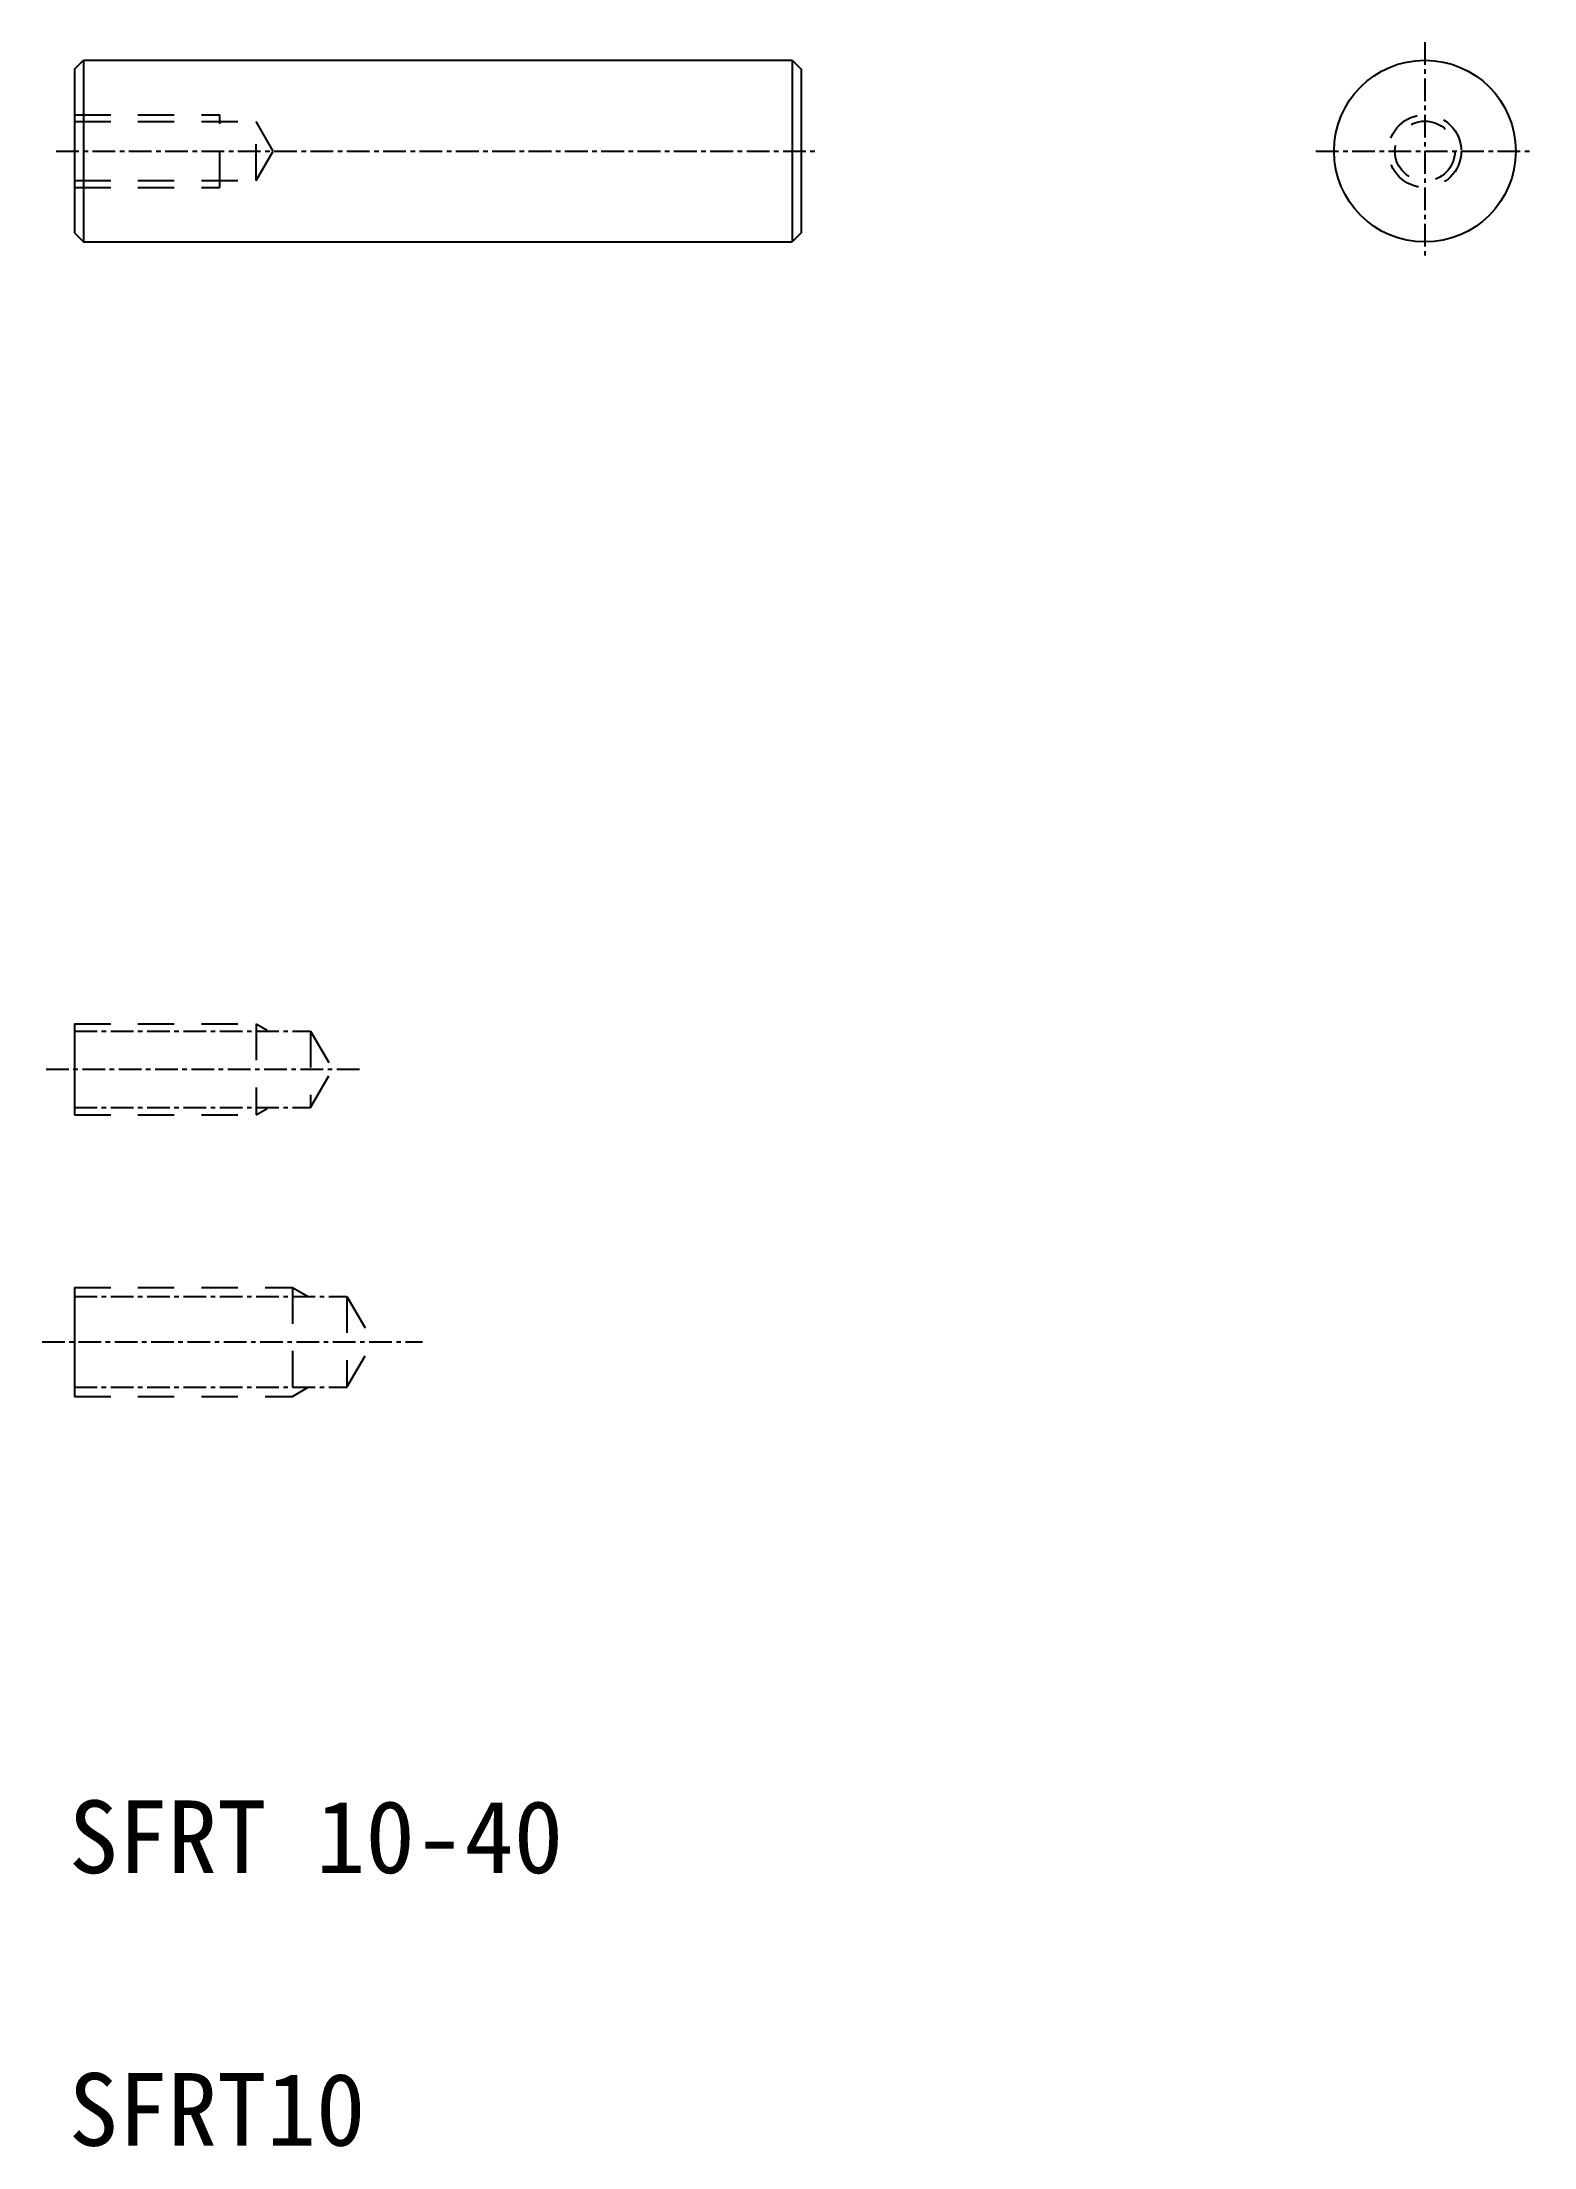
# Model space of a CAD drawing. Extents: x 177 to 259, y 72 to 188.
import ezdxf

# ---------------------------------------------------------------- set-up
doc = ezdxf.new("R2010")
doc.units = 0
doc.linetypes.add('CENTER', pattern=[2, 1.25, -0.25, 0.25, -0.25])
doc.linetypes.add('DASHED', pattern=[3.5, 2, -1.5])
doc.layers.get('0').update_dxf_attribs({"linetype": 'CONTINUOUS'})
doc.layers.add('CENTER', color=1, linetype='CENTER')

msp = doc.modelspace()

# ---------------------------------------------------------------- linework, layer by layer
at = {"color": 7, "linetype": 'CONTINUOUS'}
for p, q in [((178.67, 186.44), (179.17, 186.94)), ((179.17, 186.94), (218.17, 186.94)), ((179.17, 186.94), (179.17, 176.94)), ((218.17, 186.94), (218.17, 176.94)), ((218.17, 186.94), (218.67, 186.44)), ((178.67, 186.44), (178.67, 177.44)), ((218.67, 186.44), (218.67, 177.44)), ((178.67, 177.44), (179.17, 176.94)), ((218.67, 177.44), (218.17, 176.94)), ((179.17, 176.94), (218.17, 176.94)), ((178.67, 133.92), (178.67, 128.92)), ((178.67, 119.42), (178.67, 113.42))]:
    msp.add_line(p, q, dxfattribs=at)
at = {"color": 3, "linetype": 'DASHED'}
for p, q in [((178.67, 183.94), (186.67, 183.94)), ((178.67, 183.56), (188.67, 183.56)), ((186.67, 179.94), (186.67, 183.94)), ((188.67, 180.32), (188.67, 183.56)), ((189.61, 181.94), (188.67, 183.56)), ((188.67, 180.32), (189.61, 181.94)), ((178.67, 180.32), (188.67, 180.32)), ((178.67, 179.94), (186.67, 179.94)), ((178.67, 133.92), (188.67, 133.92)), ((188.67, 133.92), (188.67, 128.92)), ((188.67, 133.92), (189.28, 133.57)), ((191.67, 133.52), (191.67, 129.32)), ((191.67, 133.52), (192.88, 131.42)), ((191.67, 129.32), (192.88, 131.42)), ((178.67, 128.92), (188.67, 128.92)), ((188.67, 128.92), (189.28, 129.27)), ((178.67, 119.42), (190.67, 119.42)), ((190.67, 119.42), (190.67, 113.42)), ((190.67, 119.42), (191.54, 118.92)), ((193.67, 118.92), (193.67, 113.92)), ((193.67, 118.92), (195.12, 116.42)), ((193.67, 113.92), (195.12, 116.42)), ((190.67, 113.42), (191.54, 113.92)), ((178.67, 113.42), (190.67, 113.42))]:
    msp.add_line(p, q, dxfattribs=at)
for p, q in [((188.92, 176.94), (188.92, 176.94)), ((198.67, 176.94), (198.67, 176.94))]:
    msp.add_line(p, q)
at = {"color": 7, "linetype": 'CONTINUOUS'}
msp.add_circle((253, 181.94), 5, dxfattribs=at)
at = {"color": 3, "linetype": 'DASHED'}
for radius in [2, 1.65]:
    msp.add_circle((253, 181.94), radius, dxfattribs=at)
at = {"layer": 'CENTER', "color": 1, "linetype": 'CENTER'}
for p, q in [((253, 187.94), (253, 175.94)), ((177.67, 181.94), (219.67, 181.94)), ((247, 181.94), (259, 181.94)), ((178.67, 133.52), (191.67, 133.52)), ((177.11, 131.42), (194.37, 131.42)), ((178.67, 129.32), (191.67, 129.32)), ((178.67, 118.92), (193.67, 118.92)), ((176.89, 116.42), (197.82, 116.42)), ((178.67, 113.92), (193.67, 113.92))]:
    msp.add_line(p, q, dxfattribs=at)

# ---------------------------------------------------------------- texts
for s, p in [('SFRT 10-40', (178.36, 87.19)), ('SFRT10', (178.36, 72.19))]:
    msp.add_text(s, height=4).set_placement(p)

doc.saveas('drawing.dxf')
